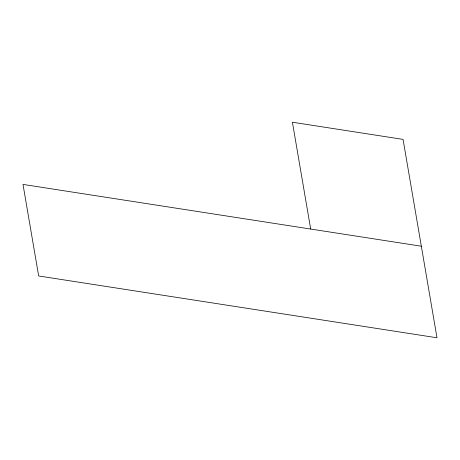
<?xml version="1.0" encoding="UTF-8"?>
<svg xmlns="http://www.w3.org/2000/svg" width="460" height="460" viewBox="0 0 460 460"><rect width="100%" height="100%" fill="white"/><g stroke="black" fill="none" stroke-linecap="round" stroke-linejoin="round"><path stroke-width="0.69" d="M421.337 246.215L23 184.414L38.663 275.971L437 337.778L403.058 139.391L292.411 122.222L310.684 229.045"/></g></svg>
